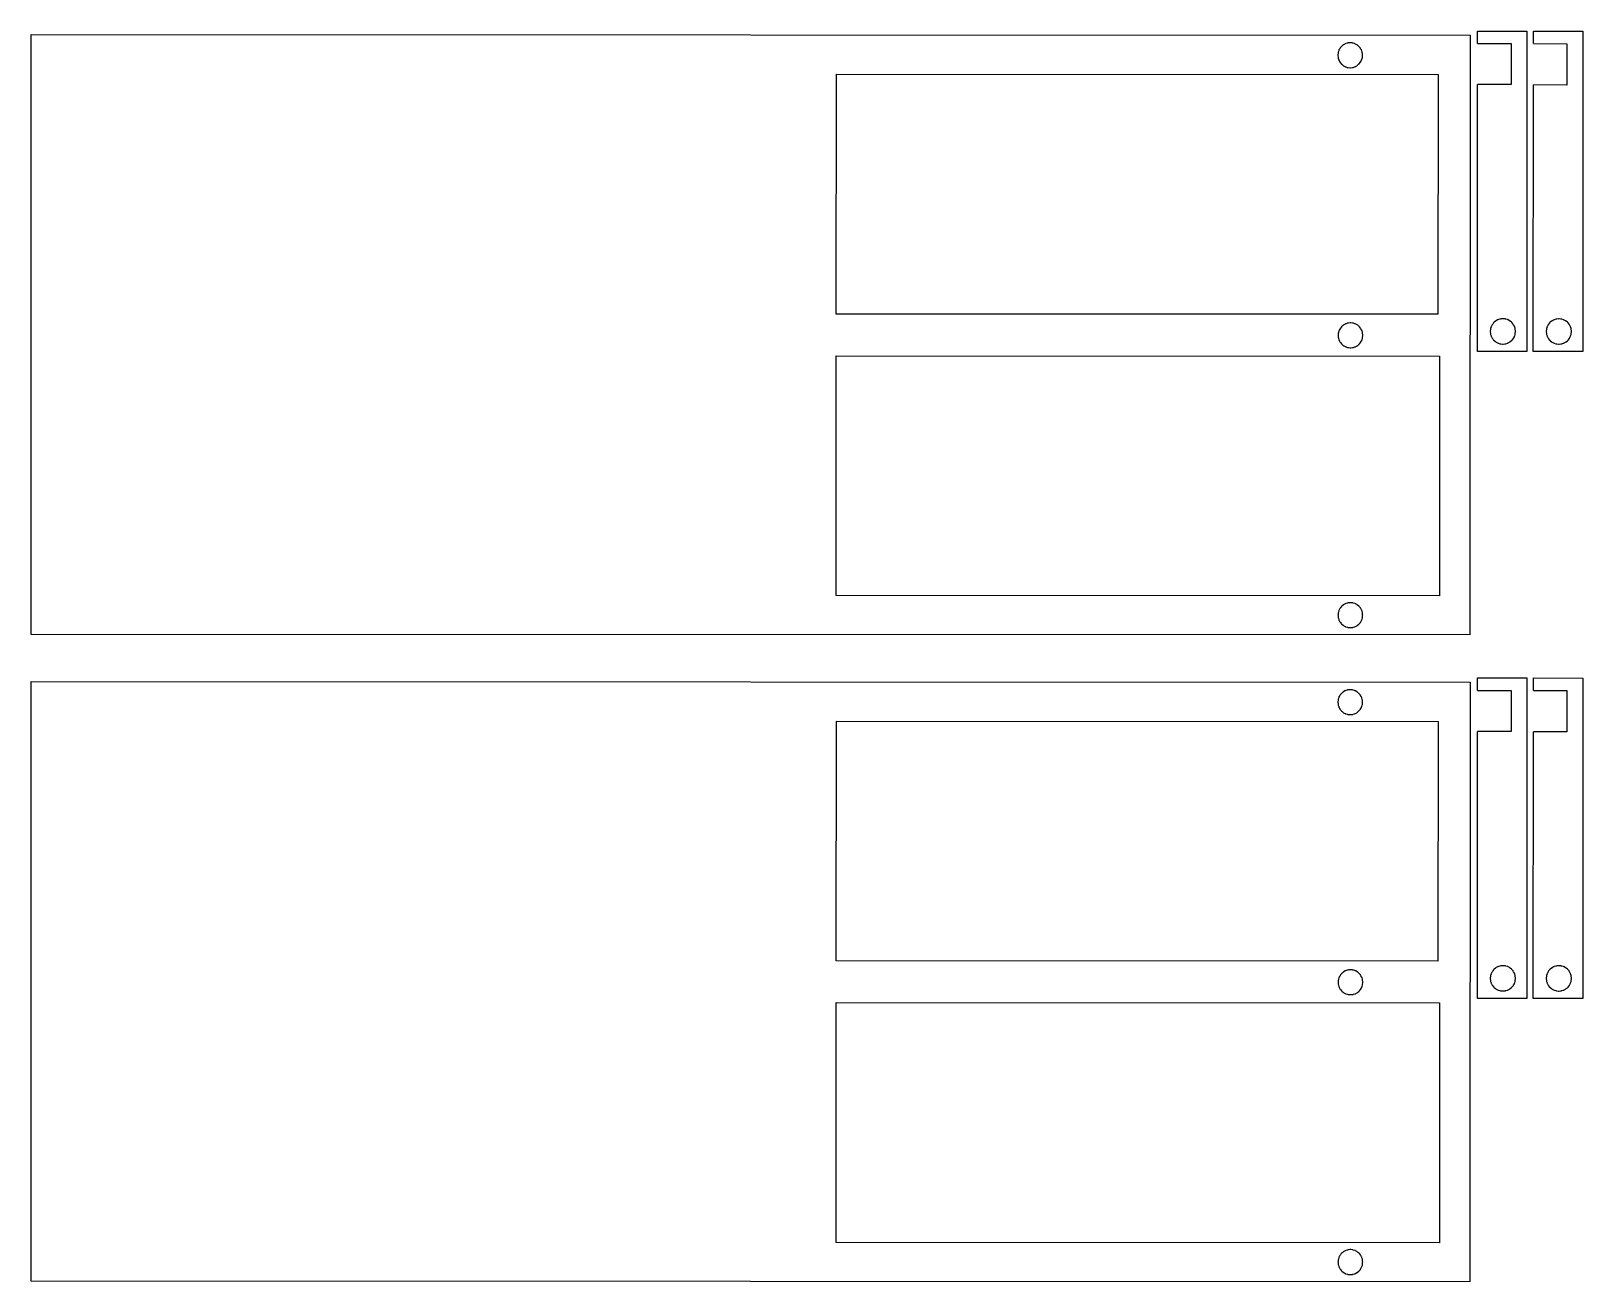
# Model space of a CAD drawing. Header units: millimetres. Extents: x -109 to 85, y -121 to 35.
import ezdxf

# ---------------------------------------------------------------- set-up
doc = ezdxf.new("R2010")
doc.units = ezdxf.units.MM
doc.layers.add('Layer_0', color=18, linetype='Continuous', true_color=0x000000)

msp = doc.modelspace()

# ---------------------------------------------------------------- linework, layer by layer
at = {"layer": 'Layer_0', "color": 0}
for points in [[(71.6, 33.46), (71.6, 35.02), (77.79, 35.02), (77.77, -5.05), (71.58, -5.05), (71.6, 28.34)], [(78.6, 33.45), (78.6, 35.02), (84.79, 35.01), (84.77, -5.05), (78.58, -5.05), (78.6, 28.28)], [(71.6, 33.46), (75.79, 33.45), (75.79, 28.33), (71.6, 28.34)], [(78.6, 33.45), (82.79, 33.44), (82.79, 28.27), (78.6, 28.28)], [(71.6, -47.45), (71.6, -45.89), (77.79, -45.89), (77.77, -85.96), (71.58, -85.96), (71.6, -52.57)], [(78.6, -47.46), (78.6, -45.89), (84.79, -45.9), (84.77, -85.96), (78.58, -85.96), (78.6, -52.63)], [(71.6, -47.45), (75.79, -47.46), (75.79, -52.58), (71.6, -52.57)], [(78.6, -47.46), (82.79, -47.46), (82.79, -52.64), (78.6, -52.63)]]:
    msp.add_lwpolyline(points, dxfattribs=at)
for points in [[(70.67, 34.49), (70.63, -40.51), (-109.37, -40.43), (-109.33, 34.57)], [(55.61, 33.55), (55.42, 33.53), (55.35, 33.52), (55.3, 33.5), (55.12, 33.45), (55.06, 33.42), (55.02, 33.4), (54.85, 33.31), (54.8, 33.28), (54.76, 33.25), (54.62, 33.13), (54.57, 33.08), (54.54, 33.05), (54.42, 32.91), (54.38, 32.85), (54.36, 32.81), (54.27, 32.65), (54.24, 32.59), (54.23, 32.54), (54.17, 32.36), (54.15, 32.3), (54.15, 32.25), (54.13, 32.05), (54.13, 31.98), (54.13, 31.94), (54.15, 31.74), (54.16, 31.67), (54.17, 31.63), (54.23, 31.44), (54.25, 31.38), (54.27, 31.34), (54.36, 31.17), (54.39, 31.12), (54.42, 31.08), (54.54, 30.94), (54.58, 30.89), (54.62, 30.86), (54.76, 30.74), (54.81, 30.7), (54.85, 30.67), (55.02, 30.58), (55.08, 30.56), (55.12, 30.54), (55.3, 30.48), (55.37, 30.47), (55.42, 30.46), (55.61, 30.44), (55.68, 30.44), (55.73, 30.44), (55.92, 30.46), (55.99, 30.47), (56.04, 30.48), (56.22, 30.54), (56.28, 30.56), (56.33, 30.58), (56.49, 30.67), (56.55, 30.71), (56.58, 30.74), (56.73, 30.86), (56.77, 30.9), (56.8, 30.94), (56.92, 31.08), (56.96, 31.13), (56.98, 31.17), (57.07, 31.34), (57.1, 31.4), (57.12, 31.44), (57.17, 31.63), (57.19, 31.69), (57.19, 31.74), (57.21, 31.93), (57.22, 32), (57.21, 32.05), (57.19, 32.25), (57.18, 32.31), (57.17, 32.36), (57.12, 32.54), (57.09, 32.61), (57.07, 32.65), (56.98, 32.81), (56.95, 32.87), (56.92, 32.91), (56.8, 33.05), (56.76, 33.1), (56.73, 33.13), (56.58, 33.25), (56.53, 33.29), (56.49, 33.31), (56.33, 33.4), (56.27, 33.43), (56.22, 33.45), (56.04, 33.5), (55.97, 33.52), (55.93, 33.53), (55.73, 33.55), (55.66, 33.55)], [(66.66, 29.6), (66.65, -0.4), (-8.62, -0.37), (-8.61, 29.63)], [(55.65, -1.48), (55.45, -1.5), (55.39, -1.51), (55.34, -1.52), (55.16, -1.58), (55.09, -1.6), (55.05, -1.62), (54.89, -1.71), (54.83, -1.75), (54.8, -1.78), (54.65, -1.89), (54.6, -1.94), (54.57, -1.97), (54.46, -2.12), (54.42, -2.17), (54.4, -2.21), (54.31, -2.38), (54.28, -2.44), (54.26, -2.48), (54.21, -2.66), (54.19, -2.73), (54.18, -2.78), (54.16, -2.97), (54.16, -3.04), (54.16, -3.09), (54.18, -3.29), (54.19, -3.35), (54.21, -3.4), (54.26, -3.58), (54.29, -3.64), (54.31, -3.68), (54.39, -3.85), (54.43, -3.91), (54.46, -3.94), (54.57, -4.09), (54.62, -4.14), (54.65, -4.17), (54.79, -4.29), (54.85, -4.33), (54.89, -4.35), (55.05, -4.44), (55.11, -4.47), (55.16, -4.49), (55.34, -4.54), (55.4, -4.56), (55.45, -4.57), (55.65, -4.59), (55.71, -4.59), (55.76, -4.59), (55.96, -4.57), (56.03, -4.56), (56.07, -4.54), (56.26, -4.49), (56.32, -4.46), (56.36, -4.44), (56.53, -4.35), (56.58, -4.32), (56.62, -4.29), (56.76, -4.17), (56.81, -4.12), (56.84, -4.09), (56.96, -3.95), (57, -3.89), (57.02, -3.85), (57.11, -3.69), (57.14, -3.63), (57.15, -3.58), (57.21, -3.4), (57.22, -3.33), (57.23, -3.29), (57.25, -3.09), (57.25, -3.02), (57.25, -2.97), (57.23, -2.78), (57.22, -2.71), (57.21, -2.67), (57.15, -2.48), (57.13, -2.42), (57.11, -2.38), (57.02, -2.21), (56.98, -2.15), (56.96, -2.12), (56.84, -1.97), (56.79, -1.92), (56.76, -1.89), (56.62, -1.78), (56.56, -1.74), (56.53, -1.71), (56.36, -1.62), (56.3, -1.59), (56.26, -1.58), (56.08, -1.52), (56.01, -1.5), (55.96, -1.5), (55.77, -1.48), (55.7, -1.47)], [(74.72, -0.97), (74.52, -0.99), (74.45, -1), (74.4, -1.01), (74.21, -1.07), (74.15, -1.09), (74.11, -1.11), (73.94, -1.21), (73.88, -1.24), (73.85, -1.27), (73.7, -1.39), (73.65, -1.44), (73.62, -1.47), (73.5, -1.62), (73.46, -1.67), (73.44, -1.71), (73.34, -1.88), (73.32, -1.94), (73.3, -1.98), (73.24, -2.17), (73.23, -2.24), (73.22, -2.29), (73.2, -2.49), (73.2, -2.55), (73.2, -2.6), (73.22, -2.8), (73.23, -2.87), (73.24, -2.92), (73.3, -3.11), (73.32, -3.17), (73.34, -3.21), (73.44, -3.38), (73.47, -3.44), (73.5, -3.47), (73.62, -3.62), (73.67, -3.67), (73.7, -3.7), (73.85, -3.82), (73.9, -3.86), (73.94, -3.88), (74.11, -3.98), (74.17, -4), (74.21, -4.02), (74.4, -4.08), (74.47, -4.1), (74.51, -4.1), (74.72, -4.12), (74.78, -4.13), (74.83, -4.12), (75.03, -4.1), (75.1, -4.09), (75.15, -4.08), (75.34, -4.02), (75.4, -4), (75.44, -3.98), (75.61, -3.88), (75.67, -3.85), (75.7, -3.82), (75.85, -3.7), (75.9, -3.65), (75.93, -3.62), (76.05, -3.47), (76.09, -3.42), (76.11, -3.38), (76.21, -3.21), (76.23, -3.15), (76.25, -3.11), (76.31, -2.92), (76.32, -2.85), (76.33, -2.81), (76.35, -2.6), (76.35, -2.54), (76.35, -2.49), (76.33, -2.29), (76.32, -2.22), (76.31, -2.17), (76.25, -1.99), (76.23, -1.92), (76.21, -1.88), (76.11, -1.71), (76.08, -1.65), (76.05, -1.62), (75.93, -1.47), (75.88, -1.42), (75.85, -1.39), (75.7, -1.27), (75.65, -1.23), (75.61, -1.21), (75.44, -1.11), (75.38, -1.09), (75.34, -1.07), (75.15, -1.01), (75.08, -1), (75.04, -0.99), (74.83, -0.97), (74.77, -0.97)], [(81.72, -0.98), (81.52, -1), (81.45, -1.01), (81.4, -1.02), (81.21, -1.08), (81.15, -1.1), (81.11, -1.12), (80.94, -1.21), (80.88, -1.25), (80.85, -1.28), (80.7, -1.4), (80.65, -1.44), (80.62, -1.48), (80.5, -1.62), (80.46, -1.68), (80.44, -1.72), (80.34, -1.89), (80.32, -1.95), (80.3, -1.99), (80.24, -2.18), (80.22, -2.24), (80.22, -2.29), (80.2, -2.49), (80.19, -2.56), (80.2, -2.61), (80.22, -2.81), (80.23, -2.88), (80.24, -2.93), (80.3, -3.11), (80.32, -3.18), (80.34, -3.22), (80.44, -3.39), (80.47, -3.44), (80.5, -3.48), (80.62, -3.63), (80.67, -3.68), (80.7, -3.71), (80.85, -3.83), (80.9, -3.87), (80.94, -3.89), (81.11, -3.98), (81.17, -4.01), (81.21, -4.03), (81.4, -4.09), (81.47, -4.1), (81.51, -4.11), (81.72, -4.13), (81.78, -4.13), (81.83, -4.13), (82.03, -4.11), (82.1, -4.1), (82.15, -4.09), (82.33, -4.03), (82.4, -4), (82.44, -3.98), (82.61, -3.89), (82.67, -3.86), (82.7, -3.83), (82.85, -3.71), (82.9, -3.66), (82.93, -3.63), (83.05, -3.48), (83.09, -3.43), (83.11, -3.39), (83.21, -3.22), (83.23, -3.16), (83.25, -3.11), (83.31, -2.93), (83.32, -2.86), (83.33, -2.81), (83.35, -2.61), (83.35, -2.54), (83.35, -2.49), (83.33, -2.29), (83.32, -2.23), (83.31, -2.18), (83.25, -1.99), (83.23, -1.93), (83.21, -1.89), (83.11, -1.72), (83.08, -1.66), (83.05, -1.63), (82.93, -1.48), (82.88, -1.43), (82.85, -1.4), (82.7, -1.28), (82.65, -1.24), (82.61, -1.21), (82.44, -1.12), (82.38, -1.09), (82.34, -1.08), (82.15, -1.02), (82.08, -1), (82.04, -1), (81.83, -0.98), (81.77, -0.97)], [(66.86, -5.62), (66.84, -35.62), (-8.65, -35.59), (-8.64, -5.59)], [(55.63, -36.48), (55.44, -36.5), (55.37, -36.51), (55.32, -36.52), (55.14, -36.58), (55.08, -36.6), (55.04, -36.62), (54.87, -36.71), (54.81, -36.75), (54.78, -36.78), (54.64, -36.89), (54.59, -36.94), (54.56, -36.97), (54.44, -37.12), (54.4, -37.17), (54.38, -37.21), (54.29, -37.38), (54.26, -37.44), (54.25, -37.48), (54.19, -37.66), (54.17, -37.73), (54.17, -37.78), (54.15, -37.97), (54.14, -38.04), (54.15, -38.09), (54.17, -38.29), (54.18, -38.35), (54.19, -38.4), (54.25, -38.58), (54.27, -38.64), (54.29, -38.68), (54.38, -38.85), (54.41, -38.91), (54.44, -38.94), (54.56, -39.09), (54.6, -39.14), (54.64, -39.17), (54.78, -39.29), (54.83, -39.33), (54.87, -39.35), (55.03, -39.44), (55.1, -39.47), (55.14, -39.49), (55.32, -39.54), (55.39, -39.56), (55.44, -39.57), (55.63, -39.59), (55.7, -39.59), (55.75, -39.59), (55.94, -39.57), (56.01, -39.56), (56.06, -39.54), (56.24, -39.49), (56.3, -39.46), (56.34, -39.44), (56.51, -39.35), (56.57, -39.32), (56.6, -39.29), (56.74, -39.17), (56.79, -39.12), (56.82, -39.09), (56.94, -38.95), (56.98, -38.89), (57, -38.85), (57.09, -38.69), (57.12, -38.63), (57.13, -38.58), (57.19, -38.4), (57.21, -38.33), (57.21, -38.29), (57.23, -38.09), (57.24, -38.02), (57.23, -37.97), (57.21, -37.78), (57.2, -37.71), (57.19, -37.67), (57.14, -37.48), (57.11, -37.42), (57.09, -37.38), (57, -37.21), (56.97, -37.15), (56.94, -37.12), (56.82, -36.97), (56.78, -36.92), (56.75, -36.89), (56.6, -36.78), (56.55, -36.74), (56.51, -36.71), (56.35, -36.62), (56.29, -36.59), (56.24, -36.58), (56.06, -36.52), (55.99, -36.5), (55.94, -36.5), (55.75, -36.48), (55.68, -36.47)], [(70.67, -46.42), (70.63, -121.42), (-109.37, -121.34), (-109.33, -46.34)], [(55.61, -47.36), (55.42, -47.38), (55.35, -47.39), (55.3, -47.4), (55.12, -47.46), (55.06, -47.48), (55.02, -47.51), (54.85, -47.6), (54.8, -47.63), (54.76, -47.66), (54.62, -47.78), (54.57, -47.82), (54.54, -47.86), (54.42, -48), (54.38, -48.06), (54.36, -48.09), (54.27, -48.26), (54.24, -48.32), (54.23, -48.36), (54.17, -48.55), (54.15, -48.61), (54.15, -48.66), (54.13, -48.86), (54.13, -48.92), (54.13, -48.97), (54.15, -49.17), (54.16, -49.23), (54.17, -49.28), (54.23, -49.46), (54.25, -49.53), (54.27, -49.57), (54.36, -49.74), (54.39, -49.79), (54.42, -49.83), (54.54, -49.97), (54.58, -50.02), (54.62, -50.05), (54.76, -50.17), (54.81, -50.21), (54.85, -50.23), (55.02, -50.32), (55.08, -50.35), (55.12, -50.37), (55.3, -50.43), (55.37, -50.44), (55.42, -50.45), (55.61, -50.47), (55.68, -50.47), (55.73, -50.47), (55.92, -50.45), (55.99, -50.44), (56.04, -50.43), (56.22, -50.37), (56.28, -50.35), (56.33, -50.32), (56.49, -50.23), (56.55, -50.2), (56.58, -50.17), (56.73, -50.05), (56.77, -50.01), (56.8, -49.97), (56.92, -49.83), (56.96, -49.77), (56.98, -49.74), (57.07, -49.57), (57.1, -49.51), (57.12, -49.47), (57.17, -49.28), (57.19, -49.22), (57.19, -49.17), (57.21, -48.97), (57.22, -48.91), (57.21, -48.86), (57.19, -48.66), (57.18, -48.59), (57.17, -48.55), (57.12, -48.36), (57.09, -48.3), (57.07, -48.26), (56.98, -48.09), (56.95, -48.04), (56.92, -48), (56.8, -47.86), (56.76, -47.81), (56.73, -47.78), (56.58, -47.66), (56.53, -47.62), (56.49, -47.6), (56.33, -47.51), (56.27, -47.48), (56.22, -47.46), (56.04, -47.4), (55.97, -47.39), (55.93, -47.38), (55.73, -47.36), (55.66, -47.36)], [(66.66, -51.31), (66.65, -81.31), (-8.62, -81.28), (-8.61, -51.28)], [(55.65, -82.38), (55.45, -82.4), (55.39, -82.41), (55.34, -82.43), (55.16, -82.48), (55.09, -82.51), (55.05, -82.53), (54.89, -82.62), (54.83, -82.66), (54.8, -82.68), (54.65, -82.8), (54.6, -82.85), (54.57, -82.88), (54.46, -83.03), (54.42, -83.08), (54.4, -83.12), (54.31, -83.28), (54.28, -83.34), (54.26, -83.39), (54.21, -83.57), (54.19, -83.64), (54.18, -83.68), (54.16, -83.88), (54.16, -83.95), (54.16, -84), (54.18, -84.19), (54.19, -84.26), (54.21, -84.31), (54.26, -84.49), (54.29, -84.55), (54.31, -84.59), (54.39, -84.76), (54.43, -84.82), (54.46, -84.85), (54.57, -85), (54.62, -85.05), (54.65, -85.08), (54.79, -85.2), (54.85, -85.24), (54.89, -85.26), (55.05, -85.35), (55.11, -85.38), (55.16, -85.39), (55.34, -85.45), (55.4, -85.47), (55.45, -85.47), (55.65, -85.49), (55.71, -85.5), (55.76, -85.49), (55.96, -85.47), (56.03, -85.46), (56.07, -85.45), (56.26, -85.39), (56.32, -85.37), (56.36, -85.35), (56.53, -85.26), (56.58, -85.22), (56.62, -85.2), (56.76, -85.08), (56.81, -85.03), (56.84, -85), (56.96, -84.85), (57, -84.8), (57.02, -84.76), (57.11, -84.59), (57.14, -84.53), (57.15, -84.49), (57.21, -84.31), (57.22, -84.24), (57.23, -84.19), (57.25, -84), (57.25, -83.93), (57.25, -83.88), (57.23, -83.69), (57.22, -83.62), (57.21, -83.57), (57.15, -83.39), (57.13, -83.33), (57.11, -83.29), (57.02, -83.12), (56.98, -83.06), (56.96, -83.03), (56.84, -82.88), (56.79, -82.83), (56.76, -82.8), (56.62, -82.68), (56.56, -82.64), (56.53, -82.62), (56.36, -82.53), (56.3, -82.5), (56.26, -82.49), (56.08, -82.43), (56.01, -82.41), (55.96, -82.4), (55.77, -82.38), (55.7, -82.38)], [(74.72, -81.88), (74.52, -81.9), (74.45, -81.91), (74.4, -81.92), (74.21, -81.98), (74.15, -82), (74.11, -82.02), (73.94, -82.11), (73.88, -82.15), (73.85, -82.18), (73.7, -82.3), (73.65, -82.34), (73.62, -82.38), (73.5, -82.52), (73.46, -82.58), (73.44, -82.62), (73.34, -82.79), (73.32, -82.85), (73.3, -82.89), (73.24, -83.08), (73.23, -83.14), (73.22, -83.19), (73.2, -83.39), (73.2, -83.46), (73.2, -83.51), (73.22, -83.71), (73.23, -83.78), (73.24, -83.83), (73.3, -84.01), (73.32, -84.08), (73.34, -84.12), (73.44, -84.29), (73.47, -84.35), (73.5, -84.38), (73.62, -84.53), (73.67, -84.58), (73.7, -84.61), (73.85, -84.73), (73.9, -84.77), (73.94, -84.79), (74.11, -84.88), (74.17, -84.91), (74.21, -84.93), (74.4, -84.99), (74.47, -85), (74.51, -85.01), (74.72, -85.03), (74.78, -85.03), (74.83, -85.03), (75.03, -85.01), (75.1, -85), (75.15, -84.99), (75.34, -84.93), (75.4, -84.91), (75.44, -84.89), (75.61, -84.79), (75.67, -84.76), (75.7, -84.73), (75.85, -84.61), (75.9, -84.56), (75.93, -84.53), (76.05, -84.38), (76.09, -84.33), (76.11, -84.29), (76.21, -84.12), (76.23, -84.06), (76.25, -84.02), (76.31, -83.83), (76.32, -83.76), (76.33, -83.71), (76.35, -83.51), (76.35, -83.44), (76.35, -83.4), (76.33, -83.19), (76.32, -83.13), (76.31, -83.08), (76.25, -82.89), (76.23, -82.83), (76.21, -82.79), (76.11, -82.62), (76.08, -82.56), (76.05, -82.53), (75.93, -82.38), (75.88, -82.33), (75.85, -82.3), (75.7, -82.18), (75.65, -82.14), (75.61, -82.11), (75.44, -82.02), (75.38, -81.99), (75.34, -81.98), (75.15, -81.92), (75.08, -81.9), (75.04, -81.9), (74.83, -81.88), (74.77, -81.87)], [(81.72, -81.88), (81.52, -81.9), (81.45, -81.91), (81.4, -81.93), (81.21, -81.98), (81.15, -82.01), (81.11, -82.03), (80.94, -82.12), (80.88, -82.16), (80.85, -82.18), (80.7, -82.3), (80.65, -82.35), (80.62, -82.38), (80.5, -82.53), (80.46, -82.59), (80.44, -82.62), (80.34, -82.79), (80.32, -82.85), (80.3, -82.9), (80.24, -83.09), (80.22, -83.15), (80.22, -83.2), (80.2, -83.4), (80.19, -83.47), (80.2, -83.52), (80.22, -83.72), (80.23, -83.79), (80.24, -83.83), (80.3, -84.02), (80.32, -84.08), (80.34, -84.13), (80.44, -84.3), (80.47, -84.35), (80.5, -84.39), (80.62, -84.54), (80.67, -84.59), (80.7, -84.61), (80.85, -84.74), (80.9, -84.78), (80.94, -84.8), (81.11, -84.89), (81.17, -84.92), (81.21, -84.94), (81.4, -84.99), (81.47, -85.01), (81.51, -85.02), (81.72, -85.04), (81.78, -85.04), (81.83, -85.04), (82.03, -85.02), (82.1, -85.01), (82.15, -84.99), (82.33, -84.94), (82.4, -84.91), (82.44, -84.89), (82.61, -84.8), (82.67, -84.76), (82.7, -84.74), (82.85, -84.62), (82.9, -84.57), (82.93, -84.54), (83.05, -84.39), (83.09, -84.33), (83.11, -84.3), (83.21, -84.13), (83.23, -84.07), (83.25, -84.02), (83.31, -83.83), (83.32, -83.77), (83.33, -83.72), (83.35, -83.52), (83.35, -83.45), (83.35, -83.4), (83.33, -83.2), (83.32, -83.13), (83.31, -83.09), (83.25, -82.9), (83.23, -82.84), (83.21, -82.8), (83.11, -82.63), (83.08, -82.57), (83.05, -82.53), (82.93, -82.38), (82.88, -82.34), (82.85, -82.31), (82.7, -82.18), (82.65, -82.14), (82.61, -82.12), (82.44, -82.03), (82.38, -82), (82.34, -81.99), (82.15, -81.93), (82.08, -81.91), (82.04, -81.9), (81.83, -81.88), (81.77, -81.88)], [(66.86, -86.53), (66.84, -116.53), (-8.65, -116.49), (-8.64, -86.49)], [(55.63, -117.38), (55.44, -117.4), (55.37, -117.41), (55.32, -117.43), (55.14, -117.48), (55.08, -117.51), (55.04, -117.53), (54.87, -117.62), (54.81, -117.66), (54.78, -117.68), (54.64, -117.8), (54.59, -117.85), (54.56, -117.88), (54.44, -118.03), (54.4, -118.08), (54.38, -118.12), (54.29, -118.28), (54.26, -118.34), (54.25, -118.39), (54.19, -118.57), (54.17, -118.64), (54.17, -118.68), (54.15, -118.88), (54.14, -118.95), (54.15, -119), (54.17, -119.19), (54.18, -119.26), (54.19, -119.31), (54.25, -119.49), (54.27, -119.55), (54.29, -119.59), (54.38, -119.76), (54.41, -119.82), (54.44, -119.85), (54.56, -120), (54.6, -120.05), (54.64, -120.08), (54.78, -120.2), (54.83, -120.24), (54.87, -120.26), (55.03, -120.35), (55.1, -120.38), (55.14, -120.39), (55.32, -120.45), (55.39, -120.47), (55.44, -120.47), (55.63, -120.49), (55.7, -120.5), (55.75, -120.49), (55.94, -120.47), (56.01, -120.46), (56.06, -120.45), (56.24, -120.39), (56.3, -120.37), (56.34, -120.35), (56.51, -120.26), (56.57, -120.22), (56.6, -120.2), (56.74, -120.08), (56.79, -120.03), (56.82, -120), (56.94, -119.85), (56.98, -119.8), (57, -119.76), (57.09, -119.59), (57.12, -119.53), (57.13, -119.49), (57.19, -119.31), (57.21, -119.24), (57.21, -119.19), (57.23, -119), (57.24, -118.93), (57.23, -118.88), (57.21, -118.69), (57.2, -118.62), (57.19, -118.57), (57.14, -118.39), (57.11, -118.33), (57.09, -118.29), (57, -118.12), (56.97, -118.06), (56.94, -118.03), (56.82, -117.88), (56.78, -117.83), (56.75, -117.8), (56.6, -117.68), (56.55, -117.64), (56.51, -117.62), (56.35, -117.53), (56.29, -117.5), (56.24, -117.49), (56.06, -117.43), (55.99, -117.41), (55.94, -117.4), (55.75, -117.38), (55.68, -117.38)]]:
    msp.add_lwpolyline(points, close=True, dxfattribs=at)

doc.saveas('drawing.dxf')
